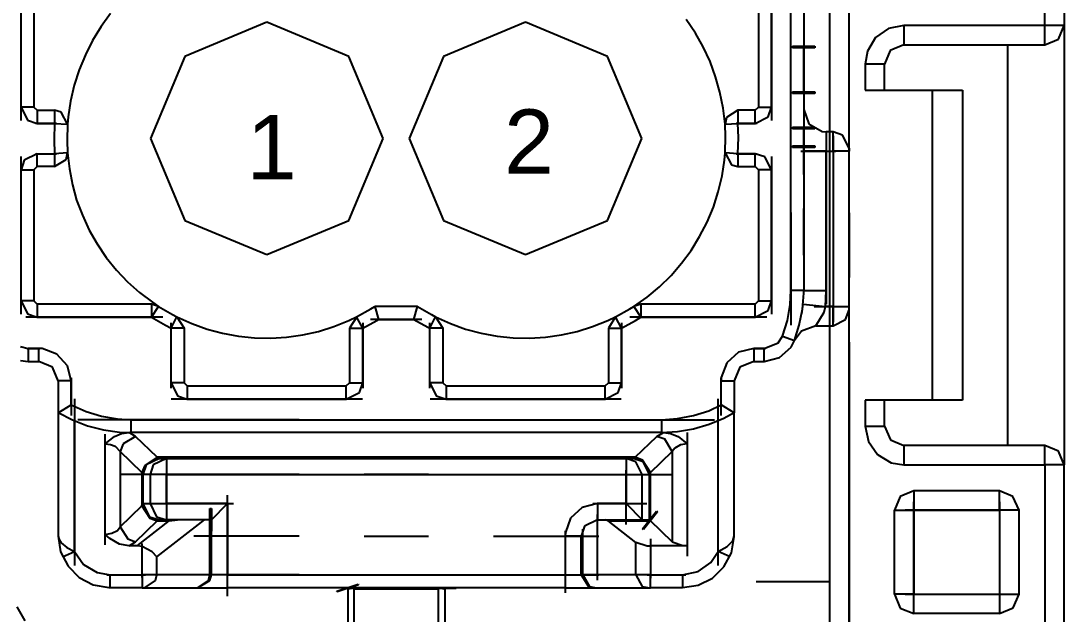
# Model space of a CAD drawing. Header units: inches. Extents: x 47316 to 59086, y 3141 to 11743.
# Drawn here: x 47680.65 to 47696.78, y 8694.66 to 8703.84 of the extents above; entities that cross this region are included whole.
import ezdxf

# ---------------------------------------------------------------- set-up
doc = ezdxf.new("R2010")
doc.units = ezdxf.units.IN
doc.header["$MEASUREMENT"] = 0
doc.styles.add('Arial_Style', font='arial.ttf')

msp = doc.modelspace()

# ---------------------------------------------------------------- linework, layer by layer
at = {"color": 7, "linetype": 'Continuous', "ltscale": 0.936}
for p, q in [((47693.455, 8701.868), (47693.455, 8708.165)), ((47693.155, 8693.868), (47693.155, 8706.866)), ((47693.455, 8693.868), (47693.455, 8706.866)), ((47696.478, 8703.467), (47696.478, 8706.467)), ((47696.778, 8706.467), (47696.778, 8703.767)), ((47692.554, 8699.668), (47692.554, 8705.079)), ((47692.752, 8705.079), (47692.752, 8699.668)), ((47680.653, 8702.298), (47680.653, 8704.735)), ((47692.252, 8704.735), (47692.252, 8702.298)), ((47680.653, 8702.504), (47680.653, 8704.532)), ((47680.853, 8704.532), (47680.853, 8702.504)), ((47692.054, 8704.532), (47692.054, 8702.504)), ((47692.252, 8702.504), (47692.252, 8704.532)), ((47682.038, 8703.949), (47681.89, 8703.748)), ((47681.89, 8703.748), (47681.759, 8703.532)), ((47684.452, 8703.816), (47683.184, 8703.287)), ((47685.72, 8703.287), (47684.452, 8703.816)), ((47688.452, 8703.816), (47687.184, 8703.287)), ((47689.72, 8703.287), (47688.452, 8703.816)), ((47691.077, 8703.649), (47690.937, 8703.858)), ((47694.301, 8703.767), (47694.064, 8703.717)), ((47694.301, 8703.767), (47694.301, 8703.467)), ((47696.778, 8703.767), (47694.301, 8703.767)), ((47694.301, 8703.767), (47694.301, 8703.767)), ((47696.689, 8703.553), (47696.778, 8703.767)), ((47696.778, 8703.767), (47696.778, 8696.97)), ((47691.2, 8703.433), (47691.077, 8703.649)), ((47694.064, 8703.717), (47693.864, 8703.577)), ((47681.759, 8703.532), (47681.647, 8703.311)), ((47691.306, 8703.209), (47691.2, 8703.433)), ((47692.577, 8703.42), (47692.577, 8703.444)), ((47692.577, 8703.444), (47692.926, 8703.444)), ((47692.926, 8703.444), (47692.926, 8703.42)), ((47693.864, 8703.577), (47693.736, 8703.368)), ((47694.301, 8703.467), (47694.09, 8703.379)), ((47694.301, 8703.467), (47696.478, 8703.467)), ((47695.903, 8703.467), (47695.903, 8697.269)), ((47696.478, 8703.467), (47696.689, 8703.553)), ((47681.647, 8703.311), (47681.551, 8703.082)), ((47683.184, 8703.287), (47682.655, 8702.019)), ((47686.249, 8702.019), (47685.72, 8703.287)), ((47687.184, 8703.287), (47686.655, 8702.019)), ((47690.249, 8702.019), (47689.72, 8703.287)), ((47692.926, 8703.42), (47692.577, 8703.42)), ((47692.752, 8702.738), (47692.752, 8703.42)), ((47692.926, 8703.42), (47692.926, 8703.42)), ((47693.736, 8703.368), (47693.702, 8703.165)), ((47694.09, 8703.379), (47694.002, 8703.165)), ((47691.39, 8702.972), (47691.306, 8703.209)), ((47694.002, 8703.165), (47693.702, 8703.165)), ((47693.702, 8703.165), (47693.702, 8702.767)), ((47694.002, 8702.767), (47694.002, 8703.165)), ((47681.551, 8703.082), (47681.473, 8702.842)), ((47691.457, 8702.733), (47691.39, 8702.972)), ((47681.473, 8702.842), (47681.418, 8702.597)), ((47692.554, 8701.876), (47692.554, 8702.873)), ((47691.507, 8702.485), (47691.457, 8702.733)), ((47692.577, 8702.715), (47692.577, 8702.738)), ((47692.577, 8702.738), (47692.926, 8702.738)), ((47692.926, 8702.715), (47692.577, 8702.715)), ((47692.926, 8702.738), (47692.926, 8702.715)), ((47692.926, 8702.715), (47692.926, 8702.715)), ((47693.702, 8702.767), (47695.205, 8702.767)), ((47694.741, 8697.97), (47694.741, 8702.767)), ((47695.205, 8702.767), (47695.205, 8697.97)), ((47680.653, 8702.504), (47680.754, 8702.3)), ((47680.853, 8702.504), (47680.653, 8702.504)), ((47680.853, 8702.504), (47680.903, 8702.454)), ((47681.418, 8702.597), (47681.382, 8702.35)), ((47691.536, 8702.238), (47691.507, 8702.485)), ((47692.004, 8702.454), (47692.054, 8702.504)), ((47692.054, 8702.504), (47692.252, 8702.504)), ((47692.202, 8702.35), (47692.252, 8702.504)), ((47692.752, 8702.467), (47692.832, 8702.246)), ((47680.754, 8702.3), (47680.903, 8702.251)), ((47680.903, 8702.454), (47681.171, 8702.454)), ((47680.903, 8702.454), (47680.903, 8702.251)), ((47681.272, 8702.425), (47681.171, 8702.454)), ((47681.171, 8702.454), (47681.171, 8702.251)), ((47681.371, 8702.238), (47681.272, 8702.425)), ((47681.382, 8702.35), (47681.371, 8702.238)), ((47691.556, 8702.34), (47691.536, 8702.238)), ((47691.736, 8702.454), (47691.556, 8702.34)), ((47692.004, 8702.454), (47691.736, 8702.454)), ((47691.736, 8702.454), (47691.736, 8702.251)), ((47692.004, 8702.251), (47692.004, 8702.454)), ((47692.004, 8702.251), (47692.202, 8702.35)), ((47681.2, 8702.251), (47680.877, 8702.251)), ((47680.903, 8702.251), (47681.171, 8702.251)), ((47681.171, 8702.251), (47681.163, 8702.001)), ((47681.171, 8702.251), (47681.371, 8702.238)), ((47681.371, 8702.238), (47681.364, 8701.988)), ((47691.536, 8702.238), (47691.736, 8702.251)), ((47691.543, 8702.048), (47691.536, 8702.238)), ((47692.03, 8702.251), (47691.707, 8702.251)), ((47691.744, 8702.032), (47691.736, 8702.251)), ((47691.736, 8702.251), (47692.004, 8702.251)), ((47692.577, 8702.168), (47692.577, 8702.191)), ((47692.577, 8702.191), (47692.926, 8702.191)), ((47692.926, 8702.168), (47692.577, 8702.168)), ((47692.752, 8701.902), (47692.752, 8702.168)), ((47692.832, 8702.246), (47693.036, 8702.126)), ((47692.926, 8702.191), (47692.926, 8702.168)), ((47692.926, 8702.168), (47692.926, 8702.168)), ((47681.163, 8702.001), (47681.171, 8701.782)), ((47681.364, 8701.988), (47681.371, 8701.798)), ((47682.655, 8702.019), (47683.184, 8700.751)), ((47685.72, 8700.751), (47686.249, 8702.019)), ((47686.655, 8702.019), (47687.184, 8700.751)), ((47689.72, 8700.751), (47690.249, 8702.019)), ((47691.536, 8701.798), (47691.543, 8702.048)), ((47691.736, 8701.782), (47691.744, 8702.032)), ((47693.036, 8702.126), (47693.101, 8702.118)), ((47693.205, 8702.118), (47693.101, 8702.118)), ((47693.101, 8702.118), (47693.101, 8701.819)), ((47693.101, 8702.032), (47693.101, 8699.454)), ((47693.353, 8702.069), (47693.205, 8702.118)), ((47693.205, 8701.819), (47693.205, 8702.118)), ((47693.205, 8702.058), (47693.205, 8699.178)), ((47693.455, 8701.868), (47693.353, 8702.069)), ((47692.577, 8701.879), (47692.577, 8701.902)), ((47692.577, 8701.902), (47692.926, 8701.902)), ((47692.926, 8701.879), (47692.577, 8701.879)), ((47692.707, 8701.819), (47693.249, 8701.819)), ((47692.752, 8701.462), (47692.752, 8701.879)), ((47693.101, 8701.819), (47692.752, 8701.819)), ((47692.926, 8701.902), (47692.926, 8701.879)), ((47692.926, 8701.879), (47692.926, 8701.879)), ((47693.101, 8701.819), (47693.205, 8701.819)), ((47693.101, 8699.668), (47693.101, 8701.819)), ((47693.455, 8701.819), (47693.205, 8701.819)), ((47693.205, 8701.819), (47693.205, 8699.42)), ((47693.455, 8701.868), (47693.455, 8701.819)), ((47693.455, 8699.368), (47693.455, 8701.819)), ((47680.653, 8699.3), (47680.653, 8701.738)), ((47680.702, 8701.683), (47680.653, 8701.532)), ((47680.903, 8701.782), (47680.702, 8701.683)), ((47680.877, 8701.782), (47681.2, 8701.782)), ((47680.903, 8701.582), (47680.903, 8701.782)), ((47680.903, 8701.782), (47681.171, 8701.782)), ((47681.371, 8701.798), (47681.171, 8701.782)), ((47681.171, 8701.782), (47681.171, 8701.582)), ((47681.171, 8701.582), (47681.351, 8701.694)), ((47681.351, 8701.694), (47681.371, 8701.798)), ((47681.371, 8701.798), (47681.4, 8701.55)), ((47691.489, 8701.439), (47691.525, 8701.683)), ((47691.525, 8701.683), (47691.536, 8701.798)), ((47691.736, 8701.782), (47691.536, 8701.798)), ((47691.536, 8701.798), (47691.634, 8701.61)), ((47691.707, 8701.782), (47692.03, 8701.782)), ((47692.004, 8701.782), (47691.736, 8701.782)), ((47691.736, 8701.782), (47691.736, 8701.582)), ((47692.153, 8701.733), (47692.004, 8701.782)), ((47692.004, 8701.582), (47692.004, 8701.782)), ((47692.252, 8701.532), (47692.153, 8701.733)), ((47692.252, 8701.738), (47692.252, 8699.3)), ((47680.653, 8699.506), (47680.653, 8701.532)), ((47680.653, 8701.532), (47680.853, 8701.532)), ((47680.853, 8701.532), (47680.903, 8701.582)), ((47680.853, 8701.532), (47680.853, 8699.506)), ((47681.171, 8701.582), (47680.903, 8701.582)), ((47681.4, 8701.55), (47681.447, 8701.303)), ((47691.634, 8701.61), (47691.736, 8701.582)), ((47691.736, 8701.582), (47692.004, 8701.582)), ((47692.054, 8701.532), (47692.004, 8701.582)), ((47692.054, 8701.532), (47692.054, 8699.506)), ((47692.252, 8701.532), (47692.054, 8701.532)), ((47692.252, 8699.506), (47692.252, 8701.532)), ((47691.429, 8701.194), (47691.489, 8701.439)), ((47681.447, 8701.303), (47681.512, 8701.064)), ((47691.356, 8700.954), (47691.429, 8701.194)), ((47681.512, 8701.064), (47681.601, 8700.832)), ((47691.259, 8700.725), (47691.356, 8700.954)), ((47692.554, 8700.873), (47692.554, 8699.129)), ((47692.752, 8700.647), (47692.752, 8700.936)), ((47693.455, 8700.866), (47693.455, 8699.868)), ((47681.601, 8700.832), (47681.707, 8700.6)), ((47683.184, 8700.751), (47684.452, 8700.222)), ((47684.452, 8700.222), (47685.72, 8700.751)), ((47687.184, 8700.751), (47688.452, 8700.222)), ((47688.452, 8700.222), (47689.72, 8700.751)), ((47691.142, 8700.504), (47691.259, 8700.725)), ((47681.707, 8700.6), (47681.83, 8700.386)), ((47692.752, 8700.212), (47692.752, 8700.649)), ((47681.83, 8700.386), (47681.97, 8700.178)), ((47691.012, 8700.287), (47691.142, 8700.504)), ((47690.864, 8700.087), (47691.012, 8700.287)), ((47681.97, 8700.178), (47682.127, 8699.983)), ((47690.702, 8699.899), (47690.864, 8700.087)), ((47682.127, 8699.983), (47682.299, 8699.803)), ((47690.522, 8699.725), (47690.702, 8699.899)), ((47682.299, 8699.803), (47682.486, 8699.636)), ((47690.332, 8699.566), (47690.522, 8699.725)), ((47682.486, 8699.636), (47682.684, 8699.485)), ((47690.127, 8699.42), (47690.332, 8699.566)), ((47692.541, 8699.449), (47692.554, 8699.668)), ((47692.752, 8699.668), (47692.554, 8699.668)), ((47692.733, 8699.376), (47692.752, 8699.626)), ((47692.752, 8699.626), (47692.752, 8699.668)), ((47692.752, 8699.668), (47693.101, 8699.668)), ((47693.09, 8699.42), (47693.101, 8699.668)), ((47680.653, 8699.506), (47680.754, 8699.306)), ((47680.853, 8699.506), (47680.653, 8699.506)), ((47680.853, 8699.506), (47680.903, 8699.457)), ((47682.671, 8699.454), (47680.903, 8699.454)), ((47680.903, 8699.454), (47680.903, 8699.256)), ((47682.671, 8699.454), (47682.671, 8699.256)), ((47682.78, 8699.42), (47682.671, 8699.454)), ((47682.671, 8699.256), (47682.78, 8699.42)), ((47682.684, 8699.485), (47682.78, 8699.42)), ((47682.78, 8699.42), (47682.994, 8699.295)), ((47686.059, 8699.384), (47686.124, 8699.42)), ((47686.783, 8699.42), (47686.124, 8699.42)), ((47686.124, 8699.418), (47686.179, 8699.22)), ((47686.726, 8699.22), (47686.783, 8699.418)), ((47686.783, 8699.42), (47686.999, 8699.295)), ((47690.062, 8699.384), (47690.127, 8699.42)), ((47690.236, 8699.454), (47690.127, 8699.42)), ((47690.127, 8699.42), (47690.236, 8699.256)), ((47690.236, 8699.454), (47690.236, 8699.256)), ((47692.004, 8699.454), (47690.236, 8699.454)), ((47692.004, 8699.457), (47692.054, 8699.506)), ((47692.004, 8699.256), (47692.004, 8699.454)), ((47692.054, 8699.506), (47692.252, 8699.506)), ((47692.202, 8699.355), (47692.252, 8699.506)), ((47692.499, 8699.202), (47692.541, 8699.449)), ((47692.723, 8699.306), (47692.741, 8699.454)), ((47692.741, 8699.454), (47693.09, 8699.42)), ((47692.911, 8699.42), (47693.228, 8699.42)), ((47693.067, 8699.334), (47693.09, 8699.418)), ((47693.205, 8699.42), (47693.09, 8699.42)), ((47693.205, 8699.42), (47693.455, 8699.42)), ((47693.205, 8699.118), (47693.205, 8699.42)), ((47682.845, 8699.256), (47680.726, 8699.256)), ((47680.754, 8699.306), (47680.903, 8699.256)), ((47680.903, 8699.256), (47682.671, 8699.256)), ((47682.671, 8699.256), (47682.884, 8699.129)), ((47682.973, 8699.082), (47683.062, 8699.259)), ((47682.994, 8699.295), (47683.062, 8699.259)), ((47683.062, 8699.259), (47683.291, 8699.157)), ((47683.062, 8699.259), (47683.174, 8699.082)), ((47685.72, 8699.202), (47685.84, 8699.259)), ((47685.845, 8699.259), (47685.731, 8699.082)), ((47685.84, 8699.259), (47686.059, 8699.384)), ((47685.934, 8699.082), (47685.84, 8699.259)), ((47686.973, 8699.082), (47687.062, 8699.259)), ((47686.999, 8699.295), (47687.062, 8699.259)), ((47687.062, 8699.259), (47687.291, 8699.157)), ((47687.062, 8699.259), (47687.171, 8699.082)), ((47689.723, 8699.202), (47689.843, 8699.259)), ((47689.843, 8699.259), (47689.733, 8699.082)), ((47689.843, 8699.259), (47690.062, 8699.384)), ((47689.934, 8699.082), (47689.843, 8699.259)), ((47692.181, 8699.256), (47690.062, 8699.256)), ((47690.153, 8699.202), (47690.236, 8699.256)), ((47690.236, 8699.256), (47692.004, 8699.256)), ((47692.004, 8699.256), (47692.202, 8699.355)), ((47692.684, 8699.131), (47692.733, 8699.376)), ((47692.939, 8699.121), (47693.067, 8699.334)), ((47693.4, 8699.22), (47693.455, 8699.368)), ((47682.884, 8699.129), (47682.973, 8699.082)), ((47682.973, 8698.155), (47682.973, 8699.165)), ((47683.174, 8699.082), (47682.973, 8699.082)), ((47682.973, 8698.241), (47682.973, 8699.082)), ((47683.174, 8699.082), (47683.174, 8698.241)), ((47683.291, 8699.157), (47683.528, 8699.071)), ((47683.528, 8699.071), (47683.767, 8699.009)), ((47685.252, 8699.032), (47685.489, 8699.108)), ((47685.489, 8699.108), (47685.72, 8699.202)), ((47685.731, 8699.082), (47685.934, 8699.082)), ((47685.731, 8699.082), (47685.731, 8698.241)), ((47685.934, 8699.082), (47686.153, 8699.202)), ((47685.934, 8699.165), (47685.934, 8698.155)), ((47685.934, 8698.241), (47685.934, 8699.082)), ((47686.851, 8699.22), (47686.056, 8699.22)), ((47686.153, 8699.202), (47686.179, 8699.22)), ((47686.179, 8699.22), (47686.726, 8699.22)), ((47686.726, 8699.22), (47686.942, 8699.097)), ((47686.942, 8699.097), (47686.973, 8699.082)), ((47686.973, 8698.155), (47686.973, 8699.165)), ((47687.171, 8699.082), (47686.973, 8699.082)), ((47686.973, 8698.241), (47686.973, 8699.082)), ((47687.171, 8699.082), (47687.171, 8698.241)), ((47687.291, 8699.157), (47687.525, 8699.071)), ((47687.525, 8699.071), (47687.767, 8699.009)), ((47689.249, 8699.032), (47689.489, 8699.108)), ((47689.489, 8699.108), (47689.723, 8699.202)), ((47689.733, 8699.082), (47689.934, 8699.082)), ((47689.733, 8699.082), (47689.733, 8698.241)), ((47689.934, 8699.082), (47690.153, 8699.202)), ((47689.934, 8699.165), (47689.934, 8698.155)), ((47689.934, 8698.241), (47689.934, 8699.082)), ((47692.424, 8698.962), (47692.499, 8699.202)), ((47692.611, 8698.892), (47692.684, 8699.131)), ((47692.939, 8699.118), (47692.718, 8699.04)), ((47692.939, 8699.118), (47693.205, 8699.118)), ((47693.205, 8699.118), (47693.4, 8699.22)), ((47683.767, 8699.009), (47684.015, 8698.962)), ((47684.015, 8698.962), (47684.262, 8698.936)), ((47684.262, 8698.936), (47684.512, 8698.931)), ((47684.512, 8698.931), (47684.759, 8698.946)), ((47684.759, 8698.946), (47685.009, 8698.98)), ((47685.009, 8698.98), (47685.252, 8699.032)), ((47687.767, 8699.009), (47688.012, 8698.962)), ((47688.012, 8698.962), (47688.262, 8698.936)), ((47688.262, 8698.936), (47688.512, 8698.931)), ((47688.512, 8698.931), (47688.759, 8698.946)), ((47688.759, 8698.946), (47689.007, 8698.98)), ((47689.007, 8698.98), (47689.249, 8699.032)), ((47692.356, 8698.858), (47692.424, 8698.962)), ((47692.424, 8698.962), (47692.611, 8698.892)), ((47692.718, 8699.04), (47692.611, 8698.892)), ((47680.642, 8698.798), (47680.762, 8698.769)), ((47680.746, 8698.769), (47680.944, 8698.769)), ((47680.762, 8698.769), (47680.762, 8698.571)), ((47680.926, 8698.769), (47680.762, 8698.769)), ((47680.981, 8698.769), (47680.926, 8698.769)), ((47680.926, 8698.571), (47680.926, 8698.769)), ((47681.205, 8698.683), (47680.981, 8698.769)), ((47691.981, 8698.769), (47691.744, 8698.712)), ((47691.963, 8698.769), (47692.161, 8698.769)), ((47691.981, 8698.769), (47691.981, 8698.571)), ((47692.142, 8698.769), (47691.981, 8698.769)), ((47692.142, 8698.769), (47692.356, 8698.858)), ((47692.142, 8698.571), (47692.142, 8698.769)), ((47692.379, 8698.629), (47692.559, 8698.79)), ((47692.559, 8698.79), (47692.611, 8698.892)), ((47693.455, 8698.868), (47693.455, 8692.569)), ((47681.369, 8698.504), (47681.205, 8698.683)), ((47691.744, 8698.712), (47691.564, 8698.55)), ((47692.142, 8698.569), (47692.379, 8698.629)), ((47680.647, 8698.582), (47680.762, 8698.569)), ((47680.762, 8698.571), (47680.926, 8698.571)), ((47681.14, 8698.483), (47680.926, 8698.571)), ((47681.228, 8698.272), (47681.14, 8698.483)), ((47681.429, 8698.272), (47681.369, 8698.504)), ((47691.564, 8698.55), (47691.478, 8698.321)), ((47691.765, 8698.48), (47691.676, 8698.272)), ((47691.981, 8698.571), (47691.765, 8698.48)), ((47691.981, 8698.571), (47692.142, 8698.571)), ((47681.228, 8698.272), (47681.228, 8697.777)), ((47681.429, 8698.272), (47681.228, 8698.272)), ((47681.429, 8698.316), (47681.429, 8697.733)), ((47681.429, 8697.897), (47681.429, 8698.272)), ((47691.478, 8698.321), (47691.478, 8698.272)), ((47691.478, 8697.733), (47691.478, 8698.316)), ((47691.478, 8697.897), (47691.478, 8698.272)), ((47691.478, 8698.272), (47691.676, 8698.272)), ((47691.676, 8698.272), (47691.676, 8697.777)), ((47682.973, 8698.241), (47683.072, 8698.037)), ((47683.174, 8698.241), (47682.973, 8698.241)), ((47683.174, 8698.241), (47683.223, 8698.191)), ((47683.223, 8698.191), (47685.681, 8698.191)), ((47683.223, 8698.191), (47683.223, 8697.988)), ((47685.681, 8698.191), (47685.731, 8698.241)), ((47685.681, 8697.988), (47685.681, 8698.191)), ((47685.731, 8698.241), (47685.934, 8698.241)), ((47685.884, 8698.087), (47685.934, 8698.241)), ((47686.973, 8698.241), (47687.072, 8698.037)), ((47687.171, 8698.241), (47686.973, 8698.241)), ((47687.174, 8698.241), (47687.223, 8698.191)), ((47687.223, 8698.191), (47689.684, 8698.191)), ((47687.223, 8698.191), (47687.223, 8697.988)), ((47689.684, 8698.191), (47689.733, 8698.241)), ((47689.684, 8697.988), (47689.684, 8698.191)), ((47689.733, 8698.241), (47689.934, 8698.241)), ((47689.884, 8698.087), (47689.934, 8698.241)), ((47681.478, 8697.993), (47681.478, 8695.415)), ((47685.929, 8697.988), (47682.976, 8697.988)), ((47683.072, 8698.037), (47683.223, 8697.988)), ((47683.223, 8697.988), (47685.681, 8697.988)), ((47685.681, 8697.988), (47685.884, 8698.087)), ((47689.929, 8697.988), (47686.978, 8697.988)), ((47687.072, 8698.037), (47687.223, 8697.988)), ((47687.223, 8697.988), (47689.684, 8697.988)), ((47689.684, 8697.988), (47689.884, 8698.087)), ((47691.429, 8695.415), (47691.429, 8697.993)), ((47694.741, 8697.97), (47693.702, 8697.97)), ((47693.702, 8697.97), (47693.702, 8697.571)), ((47694.002, 8697.571), (47694.002, 8697.97)), ((47695.205, 8697.97), (47694.741, 8697.97)), ((47681.228, 8697.777), (47681.429, 8697.897)), ((47681.228, 8697.782), (47681.45, 8697.665)), ((47681.429, 8697.897), (47681.658, 8697.795)), ((47681.658, 8697.795), (47681.895, 8697.722)), ((47691.049, 8697.733), (47691.286, 8697.808)), ((47691.286, 8697.808), (47691.478, 8697.897)), ((47691.676, 8697.777), (47691.478, 8697.897)), ((47691.517, 8697.694), (47691.676, 8697.782)), ((47681.228, 8697.777), (47681.228, 8695.868)), ((47681.45, 8697.665), (47681.681, 8697.574)), ((47681.478, 8695.629), (47681.478, 8697.649)), ((47684.952, 8697.668), (47681.533, 8697.668)), ((47681.895, 8697.722), (47682.14, 8697.683)), ((47682.14, 8697.683), (47682.353, 8697.668)), ((47682.353, 8697.47), (47682.353, 8697.668)), ((47682.353, 8697.668), (47690.554, 8697.668)), ((47685.955, 8697.668), (47686.952, 8697.668)), ((47687.955, 8697.668), (47691.374, 8697.668)), ((47690.554, 8697.668), (47690.801, 8697.686)), ((47690.554, 8697.668), (47690.554, 8697.47)), ((47690.801, 8697.686), (47691.049, 8697.733)), ((47691.288, 8697.597), (47691.517, 8697.694)), ((47691.429, 8695.629), (47691.429, 8697.649)), ((47691.676, 8695.868), (47691.676, 8697.777)), ((47681.681, 8697.574), (47681.926, 8697.514)), ((47681.926, 8697.514), (47682.174, 8697.478)), ((47682.174, 8697.478), (47682.353, 8697.47)), ((47682.207, 8697.454), (47682.325, 8697.47)), ((47682.424, 8697.41), (47682.325, 8697.47)), ((47690.554, 8697.47), (47682.353, 8697.47)), ((47690.483, 8697.41), (47690.582, 8697.47)), ((47690.554, 8697.47), (47690.801, 8697.485)), ((47690.582, 8697.47), (47690.694, 8697.454)), ((47690.801, 8697.485), (47691.049, 8697.527)), ((47690.952, 8697.47), (47690.952, 8695.558)), ((47691.049, 8697.527), (47691.288, 8697.597)), ((47693.702, 8697.571), (47693.754, 8697.329)), ((47693.702, 8697.571), (47694.002, 8697.571)), ((47694.002, 8697.571), (47694.093, 8697.355)), ((47681.955, 8695.735), (47681.955, 8697.446)), ((47681.955, 8697.295), (47682.098, 8697.407)), ((47681.955, 8695.894), (47681.955, 8697.295)), ((47681.955, 8697.295), (47682.036, 8697.285)), ((47682.098, 8697.407), (47682.207, 8697.454)), ((47682.233, 8697.295), (47682.187, 8697.178)), ((47682.424, 8697.41), (47682.233, 8697.295)), ((47682.757, 8697.087), (47682.424, 8697.41)), ((47690.147, 8697.087), (47690.483, 8697.41)), ((47690.603, 8697.366), (47690.483, 8697.41)), ((47690.72, 8697.178), (47690.603, 8697.366)), ((47690.694, 8697.454), (47690.809, 8697.407)), ((47690.809, 8697.407), (47690.952, 8697.295)), ((47690.952, 8697.295), (47690.848, 8697.28)), ((47690.952, 8697.295), (47690.952, 8695.72)), ((47693.754, 8697.329), (47693.895, 8697.129)), ((47694.093, 8697.355), (47694.301, 8697.269)), ((47682.036, 8697.285), (47682.106, 8697.259)), ((47682.106, 8697.259), (47682.187, 8697.178)), ((47682.522, 8696.85), (47682.187, 8697.178)), ((47682.187, 8697.178), (47682.187, 8696.014)), ((47690.384, 8696.85), (47690.718, 8697.178)), ((47690.762, 8697.23), (47690.718, 8697.178)), ((47690.718, 8697.178), (47690.718, 8695.777)), ((47690.848, 8697.28), (47690.762, 8697.23)), ((47696.478, 8697.269), (47694.301, 8697.269)), ((47694.301, 8697.269), (47694.301, 8696.97)), ((47696.689, 8697.183), (47696.478, 8697.269)), ((47696.478, 8696.97), (47696.478, 8697.269)), ((47696.778, 8696.97), (47696.689, 8697.183)), ((47682.757, 8697.087), (47682.564, 8696.962)), ((47682.791, 8697.069), (47682.588, 8696.97)), ((47682.9, 8697.069), (47682.697, 8696.97)), ((47690.147, 8697.087), (47682.757, 8697.087)), ((47682.757, 8697.087), (47682.791, 8697.069)), ((47682.791, 8697.069), (47690.116, 8697.069)), ((47682.9, 8697.069), (47682.9, 8696.821)), ((47690.155, 8697.019), (47690.007, 8697.069)), ((47690.007, 8697.069), (47690.007, 8696.821)), ((47690.116, 8697.069), (47690.147, 8697.087)), ((47690.27, 8697.019), (47690.116, 8697.069)), ((47690.262, 8697.043), (47690.147, 8697.087)), ((47690.257, 8696.821), (47690.155, 8697.019)), ((47690.384, 8696.85), (47690.262, 8697.043)), ((47690.366, 8696.821), (47690.27, 8697.019)), ((47693.895, 8697.129), (47694.103, 8697.001)), ((47694.103, 8697.001), (47694.301, 8696.97)), ((47684.952, 8696.821), (47682.187, 8696.821)), ((47682.564, 8696.962), (47682.522, 8696.85)), ((47682.522, 8696.85), (47682.522, 8696.337)), ((47682.538, 8696.821), (47682.522, 8696.85)), ((47682.588, 8696.97), (47682.538, 8696.821)), ((47682.538, 8696.821), (47682.538, 8696.371)), ((47682.9, 8696.821), (47682.538, 8696.821)), ((47682.697, 8696.97), (47682.647, 8696.821)), ((47682.647, 8696.821), (47682.647, 8696.371)), ((47682.9, 8696.863), (47682.9, 8696.324)), ((47682.9, 8696.821), (47690.007, 8696.821)), ((47682.9, 8696.371), (47682.9, 8696.821)), ((47686.952, 8696.821), (47685.955, 8696.821)), ((47687.955, 8696.821), (47690.718, 8696.821)), ((47690.007, 8696.048), (47690.007, 8696.889)), ((47690.007, 8696.821), (47690.257, 8696.821)), ((47690.007, 8696.821), (47690.007, 8696.371)), ((47690.257, 8696.118), (47690.257, 8696.821)), ((47690.257, 8696.821), (47690.366, 8696.821)), ((47690.366, 8696.821), (47690.384, 8696.85)), ((47690.366, 8696.118), (47690.366, 8696.821)), ((47690.384, 8696.105), (47690.384, 8696.85)), ((47694.301, 8696.97), (47696.478, 8696.97)), ((47696.778, 8696.97), (47696.478, 8696.97)), ((47696.478, 8696.97), (47696.478, 8694.269)), ((47696.778, 8694.269), (47696.778, 8696.97)), ((47683.845, 8694.941), (47683.845, 8696.501)), ((47694.452, 8696.569), (47694.241, 8696.48)), ((47694.452, 8696.569), (47694.452, 8696.269)), ((47695.78, 8696.569), (47694.452, 8696.569)), ((47694.452, 8696.569), (47694.452, 8696.569)), ((47695.986, 8696.483), (47695.78, 8696.569)), ((47695.78, 8696.269), (47695.78, 8696.569)), ((47682.187, 8696.014), (47682.522, 8696.337)), ((47682.522, 8696.337), (47682.538, 8696.371)), ((47682.522, 8696.337), (47682.645, 8696.147)), ((47682.538, 8696.371), (47682.637, 8696.168)), ((47682.538, 8696.371), (47682.647, 8696.371)), ((47682.647, 8696.371), (47682.746, 8696.168)), ((47682.647, 8696.371), (47682.9, 8696.371)), ((47682.804, 8696.371), (47683.937, 8696.371)), ((47682.9, 8696.371), (47682.9, 8696.118)), ((47683.845, 8696.371), (47682.9, 8696.371)), ((47683.595, 8696.118), (47683.845, 8696.371)), ((47683.845, 8696.371), (47683.845, 8695.269)), ((47689.564, 8696.371), (47689.327, 8696.311)), ((47689.494, 8696.371), (47690.325, 8696.371)), ((47690.007, 8696.371), (47689.564, 8696.371)), ((47689.564, 8696.371), (47689.564, 8696.118)), ((47690.007, 8696.371), (47690.257, 8696.118)), ((47694.241, 8696.48), (47694.153, 8696.269)), ((47694.452, 8694.84), (47694.452, 8696.399)), ((47695.78, 8696.399), (47695.78, 8694.84)), ((47696.08, 8696.269), (47695.986, 8696.483)), ((47682.637, 8696.168), (47682.791, 8696.118)), ((47682.746, 8696.168), (47682.9, 8696.118)), ((47683.569, 8695.944), (47683.569, 8696.295)), ((47683.569, 8696.295), (47683.595, 8696.295)), ((47683.595, 8696.295), (47683.595, 8695.944)), ((47683.595, 8696.295), (47683.595, 8696.295)), ((47689.327, 8696.311), (47689.147, 8696.147)), ((47689.564, 8695.186), (47689.564, 8696.204)), ((47690.259, 8695.983), (47690.476, 8696.256)), ((47690.494, 8696.241), (47690.275, 8695.97)), ((47690.476, 8696.256), (47690.494, 8696.241)), ((47694.153, 8694.97), (47694.153, 8696.269)), ((47694.153, 8696.269), (47694.452, 8696.269)), ((47695.911, 8696.269), (47694.319, 8696.269)), ((47694.452, 8696.269), (47695.78, 8696.269)), ((47694.452, 8696.269), (47694.452, 8694.97)), ((47695.78, 8696.269), (47695.78, 8694.97)), ((47696.08, 8696.269), (47695.78, 8696.269)), ((47696.08, 8694.97), (47696.08, 8696.269)), ((47682.145, 8695.957), (47682.187, 8696.014)), ((47682.187, 8696.014), (47682.304, 8695.824)), ((47682.424, 8695.777), (47682.757, 8696.105)), ((47682.447, 8695.72), (47682.942, 8696.105)), ((47682.645, 8696.147), (47682.757, 8696.105)), ((47682.752, 8695.545), (47683.489, 8696.118)), ((47682.791, 8696.118), (47682.757, 8696.105)), ((47682.757, 8696.105), (47682.942, 8696.105)), ((47683.569, 8696.118), (47682.791, 8696.118)), ((47682.942, 8696.105), (47683.072, 8696.118)), ((47683.569, 8695.269), (47683.569, 8696.118)), ((47683.595, 8695.269), (47683.595, 8696.118)), ((47689.147, 8696.147), (47689.067, 8695.923)), ((47689.361, 8696.022), (47689.312, 8695.868)), ((47689.564, 8696.118), (47689.361, 8696.022)), ((47689.564, 8696.118), (47689.689, 8696.118)), ((47689.728, 8696.105), (47689.689, 8696.118)), ((47689.689, 8696.118), (47690.366, 8696.118)), ((47690.155, 8695.769), (47689.728, 8696.105)), ((47689.728, 8696.105), (47690.384, 8696.105)), ((47690.718, 8695.777), (47690.384, 8696.105)), ((47681.228, 8695.868), (47681.265, 8695.626)), ((47681.228, 8695.868), (47681.241, 8695.814)), ((47681.955, 8695.894), (47682.056, 8695.912)), ((47682.025, 8695.829), (47681.955, 8695.894)), ((47682.056, 8695.912), (47682.145, 8695.957)), ((47684.952, 8695.868), (47683.322, 8695.868)), ((47683.595, 8695.944), (47683.569, 8695.944)), ((47685.955, 8695.868), (47686.952, 8695.868)), ((47687.955, 8695.868), (47689.585, 8695.868)), ((47689.062, 8695.949), (47689.062, 8694.991)), ((47689.067, 8695.923), (47689.062, 8695.868)), ((47689.312, 8695.868), (47689.062, 8695.868)), ((47689.062, 8695.868), (47689.062, 8695.269)), ((47689.312, 8695.269), (47689.312, 8695.868)), ((47689.338, 8695.269), (47689.338, 8695.975)), ((47690.275, 8695.97), (47690.259, 8695.983)), ((47690.259, 8695.983), (47690.259, 8695.983)), ((47691.634, 8695.61), (47691.676, 8695.855)), ((47691.655, 8695.795), (47691.676, 8695.868)), ((47691.676, 8695.855), (47691.676, 8695.868)), ((47681.241, 8695.814), (47681.275, 8695.764)), ((47681.275, 8695.764), (47681.361, 8695.694)), ((47681.361, 8695.694), (47681.478, 8695.629)), ((47682.174, 8695.746), (47682.025, 8695.829)), ((47682.325, 8695.72), (47682.174, 8695.746)), ((47682.304, 8695.824), (47682.424, 8695.777)), ((47682.325, 8695.72), (47682.424, 8695.777)), ((47682.447, 8695.72), (47682.325, 8695.72)), ((47682.525, 8695.709), (47682.447, 8695.72)), ((47682.525, 8695.228), (47682.525, 8695.754)), ((47682.681, 8695.626), (47682.525, 8695.707)), ((47682.525, 8695.269), (47682.525, 8695.707)), ((47690.155, 8695.774), (47690.33, 8695.72)), ((47690.155, 8695.269), (47690.155, 8695.769)), ((47690.33, 8695.72), (47690.382, 8695.72)), ((47690.382, 8695.824), (47690.382, 8695.22)), ((47690.952, 8695.72), (47690.382, 8695.72)), ((47690.382, 8695.72), (47690.382, 8695.269)), ((47690.72, 8695.777), (47690.882, 8695.725)), ((47690.882, 8695.725), (47690.952, 8695.72)), ((47691.429, 8695.629), (47691.569, 8695.709)), ((47691.569, 8695.709), (47691.655, 8695.795)), ((47681.265, 8695.626), (47681.379, 8695.402)), ((47681.293, 8695.55), (47681.478, 8695.629)), ((47681.478, 8695.629), (47681.619, 8695.431)), ((47682.752, 8695.545), (47682.681, 8695.626)), ((47682.752, 8695.269), (47682.752, 8695.545)), ((47691.317, 8695.459), (47691.429, 8695.629)), ((47691.614, 8695.55), (47691.429, 8695.629)), ((47691.517, 8695.392), (47691.634, 8695.61)), ((47681.379, 8695.402), (47681.551, 8695.228)), ((47681.619, 8695.431), (47681.83, 8695.306)), ((47691.119, 8695.319), (47691.317, 8695.459)), ((47691.34, 8695.22), (47691.517, 8695.392)), ((47681.551, 8695.228), (47681.767, 8695.113)), ((47681.83, 8695.306), (47682.028, 8695.269)), ((47681.978, 8695.269), (47682.575, 8695.269)), ((47682.028, 8695.069), (47682.028, 8695.269)), ((47682.028, 8695.269), (47682.525, 8695.269)), ((47682.752, 8695.269), (47682.525, 8695.269)), ((47682.525, 8695.269), (47682.525, 8695.069)), ((47682.733, 8695.181), (47682.752, 8695.269)), ((47683.569, 8695.269), (47682.752, 8695.269)), ((47684.952, 8695.269), (47683.322, 8695.269)), ((47683.551, 8695.181), (47683.569, 8695.269)), ((47683.595, 8695.269), (47683.569, 8695.269)), ((47683.572, 8695.181), (47683.595, 8695.269)), ((47683.845, 8695.269), (47683.595, 8695.269)), ((47683.845, 8695.269), (47689.062, 8695.269)), ((47683.845, 8695.069), (47683.845, 8695.269)), ((47685.955, 8695.269), (47686.952, 8695.269)), ((47687.955, 8695.269), (47689.585, 8695.269)), ((47689.062, 8695.269), (47689.312, 8695.269)), ((47689.062, 8695.269), (47689.062, 8695.069)), ((47689.312, 8695.269), (47689.426, 8695.09)), ((47689.338, 8695.269), (47689.312, 8695.269)), ((47689.338, 8695.269), (47689.439, 8695.09)), ((47690.155, 8695.269), (47689.338, 8695.269)), ((47690.155, 8695.269), (47690.257, 8695.09)), ((47690.382, 8695.269), (47690.155, 8695.269)), ((47690.332, 8695.269), (47690.929, 8695.269)), ((47690.382, 8695.269), (47690.879, 8695.269)), ((47690.382, 8695.069), (47690.382, 8695.269)), ((47690.879, 8695.269), (47691.119, 8695.319)), ((47690.879, 8695.269), (47690.879, 8695.069)), ((47691.121, 8695.108), (47691.34, 8695.22)), ((47681.767, 8695.113), (47682.009, 8695.071)), ((47682.009, 8695.071), (47682.028, 8695.071)), ((47682.525, 8695.069), (47682.028, 8695.069)), ((47682.525, 8695.069), (47683.39, 8695.069)), ((47682.572, 8695.071), (47682.733, 8695.181)), ((47683.39, 8695.071), (47683.551, 8695.181)), ((47683.392, 8695.071), (47683.572, 8695.181)), ((47683.392, 8695.069), (47683.845, 8695.069)), ((47689.062, 8695.069), (47683.845, 8695.069)), ((47685.536, 8695.014), (47685.866, 8695.123)), ((47685.869, 8695.113), (47685.538, 8695.004)), ((47685.705, 8695.058), (47685.715, 8695.053)), ((47685.705, 8695.058), (47685.705, 8693.446)), ((47685.715, 8695.053), (47685.767, 8695.061)), ((47685.767, 8695.061), (47685.757, 8695.069)), ((47685.767, 8695.061), (47685.786, 8695.071)), ((47685.804, 8695.053), (47685.767, 8695.061)), ((47685.804, 8695.071), (47685.804, 8695.053)), ((47685.804, 8695.053), (47687.103, 8695.053)), ((47685.804, 8693.353), (47685.804, 8695.053)), ((47685.866, 8695.123), (47685.869, 8695.113)), ((47685.869, 8695.113), (47685.869, 8695.113)), ((47687.028, 8695.069), (47687.377, 8695.069)), ((47687.028, 8695.058), (47687.028, 8695.069)), ((47687.028, 8695.069), (47687.028, 8695.069)), ((47687.377, 8695.058), (47687.028, 8695.058)), ((47687.103, 8695.053), (47687.103, 8695.071)), ((47687.14, 8695.061), (47687.103, 8695.053)), ((47687.103, 8695.053), (47687.103, 8693.353)), ((47687.121, 8695.071), (47687.14, 8695.061)), ((47687.14, 8695.061), (47687.15, 8695.069)), ((47687.14, 8695.061), (47687.189, 8695.053)), ((47687.189, 8695.053), (47687.2, 8695.053)), ((47687.202, 8695.058), (47687.202, 8693.371)), ((47687.377, 8695.069), (47687.377, 8695.058)), ((47689.062, 8695.069), (47689.515, 8695.069)), ((47689.426, 8695.09), (47689.515, 8695.071)), ((47689.439, 8695.09), (47689.517, 8695.071)), ((47689.517, 8695.069), (47690.382, 8695.069)), ((47690.257, 8695.09), (47690.335, 8695.071)), ((47690.879, 8695.069), (47690.382, 8695.069)), ((47690.879, 8695.071), (47691.121, 8695.108)), ((47692.017, 8695.168), (47693.155, 8695.168)), ((47685.538, 8695.004), (47685.536, 8695.014)), ((47694.153, 8694.97), (47694.241, 8694.754)), ((47694.452, 8694.97), (47694.153, 8694.97)), ((47694.319, 8694.97), (47695.911, 8694.97)), ((47694.452, 8694.67), (47694.452, 8694.97)), ((47694.452, 8694.97), (47695.78, 8694.97)), ((47695.78, 8694.97), (47696.08, 8694.97)), ((47695.78, 8694.97), (47695.78, 8694.67)), ((47695.991, 8694.759), (47696.08, 8694.97)), ((47680.718, 8694.558), (47680.593, 8694.772)), ((47694.241, 8694.754), (47694.452, 8694.67)), ((47695.78, 8694.67), (47695.991, 8694.759)), ((47695.78, 8694.67), (47694.452, 8694.67)), ((47694.452, 8694.67), (47694.452, 8694.67))]:
    msp.add_line(p, q, dxfattribs=at)

# ---------------------------------------------------------------- texts
at = {"color": 7, "linetype": 'Continuous', "style": 'Arial_Style'}
for s, p in [('2', (47688.119, 8701.472)), ('1', (47684.14, 8701.386))]:
    msp.add_text(s, height=0.995, dxfattribs=at).set_placement(p)

doc.saveas('drawing.dxf')
